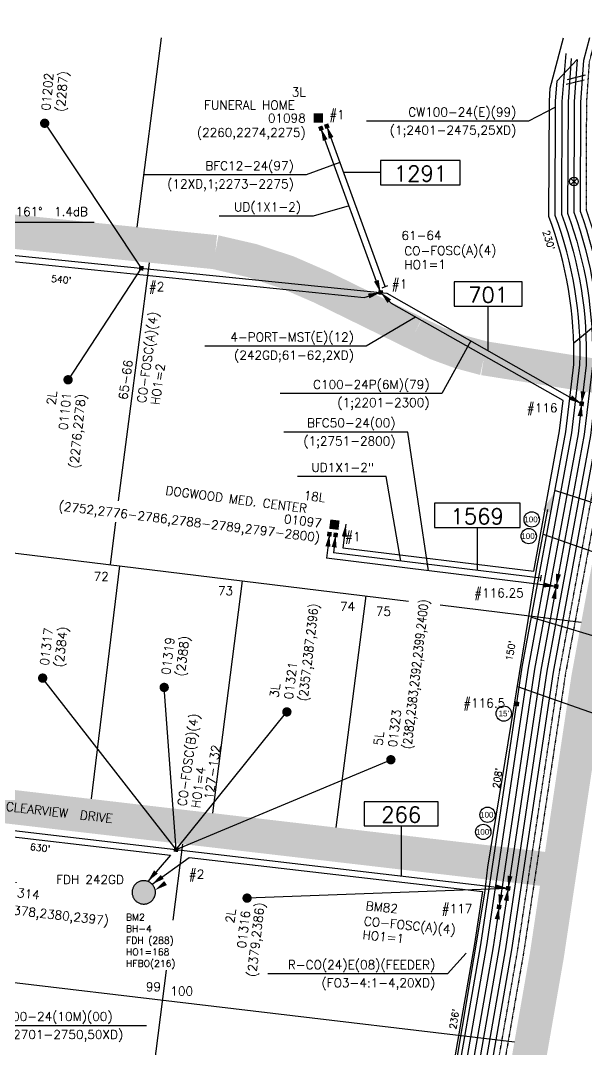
# Model space of a CAD drawing. Header units: inches. Extents: x 29 to 22121, y 36 to 12095.
# Drawn here: x 1854 to 2444, y 2607 to 3681 of the extents above; entities that cross this region are included whole.
import ezdxf
from ezdxf.enums import TextEntityAlignment as Align

# ---------------------------------------------------------------- set-up
doc = ezdxf.new("R2010")
doc.units = ezdxf.units.IN
doc.header["$MEASUREMENT"] = 0
doc.linetypes.add('DASHDOT', pattern=[1, 0.5, -0.25, 0, -0.25])
doc.layers.add('_Annotations', color=1, linetype='Continuous', lineweight=25)
for name, color, linetype in [('CNOPP', 3, 'Continuous'), ('ECNT', 3, 'Continuous'), ('EFO', 50, 'DASHDOT'), ('EPLNT', 50, 'Continuous'), ('EPOLE', 3, 'Continuous'), ('ERTE', 7, 'Continuous'), ('ETERM', 3, 'Continuous'), ('FOSCINFO', 142, 'Continuous'), ('HO', 142, 'Continuous'), ('Integrity Cable', 12, 'Continuous'), ('Integrity Cable-Aerial Text', 12, 'Continuous'), ('KF24', 3, 'Continuous'), ('PCNT', 1, 'Continuous'), ('PONFOEX', 142, 'Continuous'), ('PROPERTY', 6, 'Continuous'), ('PRTE', 3, 'Continuous'), ('REDLINES', 12, 'Continuous'), ('ROADCL', 250, 'Continuous'), ('SUBINFO', 3, 'Continuous'), ('SUBS', 7, 'Continuous'), ('TRANSTEXT', 3, 'Continuous')]:
    doc.layers.add(name, color=color, linetype=linetype)
doc.styles.add('SIMP1', font='simplex.shx', dxfattribs={"height": 102})
doc.styles.add('SIMP2', font='SIMPLEX.shx', dxfattribs={"height": 180})
doc.styles.add('SIMP5', font='SIMPLEX.shx', dxfattribs={"height": 78})
doc.styles.get("Standard").update_dxf_attribs({"font": 'arial.ttf'})
doc.styles.add('SYMETEO3', font='SYMETEO.shx', dxfattribs={"height": 0.1326})
doc.linetypes.add('AERIALE', pattern='A,0.0001,["l",SYMETEO3,S=1,R=0,X=0,Y=-0.07577],-0.177,["o",SYMETEO3,S=1,R=0,X=0,Y=-0.0377],-0.177', length=0.3541)

# ---------------------------------------------------------------- blocks, each defined once
blk = doc.blocks.new('DCTCPJ')
at = {"layer": 'EPOLE'}
for points in [[(-0.0295, -0.0295), (0.0295, 0.0295)], [(-0.0295, 0.0295), (0.0295, -0.0295)]]:
    blk.add_lwpolyline(points, dxfattribs=at)
blk.add_circle((0, 0), 0.0417, dxfattribs=at)
blk = doc.blocks.new('RE-WSARF')
at = {"layer": 'SUBS', "const_width": 0.045}
blk.add_lwpolyline([(0.0225, 0, 1), (-0.0225, 0, 1)], format="xyb", close=True, dxfattribs=at)
at = {"layer": 'CNOPP', "style": 'SIMP1', "flags": 1}
for tag, p in [('PED', (-0.1226, 0.6018)), ('ROUTE#', (-0.1226, 0.4622))]:
    blk.add_attdef(tag, p, '', height=0.085, rotation=180, dxfattribs=at)
at = {"layer": 'CNOPP', "style": 'SIMP1'}
blk.add_attdef('CUST#', (-0.1226, 0.0435), '', height=0.085, rotation=180, dxfattribs=at)
at = {"layer": 'ECNT', "style": 'SIMP1'}
blk.add_attdef('ECNT', (-0.1226, 0.183), '', height=0.085, rotation=180, dxfattribs=at)
at = {"layer": 'PCNT', "style": 'SIMP1'}
blk.add_attdef('PCNT', (-0.1226, 0.3226), '', height=0.085, rotation=180, dxfattribs=at)
at = {"layer": 'SUBINFO', "style": 'SIMP1'}
blk.add_attdef('#L', (-0.1226, -0.0961), '', height=0.085, rotation=180, dxfattribs=at)
blk = doc.blocks.new('DSGE')
at = {"layer": 'EPLNT', "color": 3, "style": 'SIMP1'}
for tag, p in [('FACILITY', (0, 0.0873)), ('EXCNT', (0, -0.0873)), ('COUNT', (0, -0.2313))]:
    blk.add_attdef(tag, text='', height=0.084, dxfattribs=at).set_placement(p, align=Align.MIDDLE_CENTER)
blk = doc.blocks.new('RE-WSALF')
at = {"layer": 'SUBS', "const_width": 0.045}
blk.add_lwpolyline([(-0.0225, 0, 1), (0.0225, 0, 1)], format="xyb", close=True, dxfattribs=at)
at = {"layer": 'CNOPP', "style": 'SIMP1'}
blk.add_attdef('CUST#', text='', height=0.085, dxfattribs=at).set_placement((-0.1226, -0.0435), align=Align.RIGHT)
at = {"layer": 'CNOPP', "style": 'SIMP1', "flags": 1}
for tag, p in [('ROUTE#', (-0.1226, -0.4622)), ('PED', (-0.1226, -0.6018))]:
    blk.add_attdef(tag, text='', height=0.085, dxfattribs=at).set_placement(p, align=Align.RIGHT)
at = {"layer": 'ECNT', "style": 'SIMP1'}
blk.add_attdef('ECNT', text='', height=0.085, dxfattribs=at).set_placement((-0.1226, -0.183), align=Align.RIGHT)
at = {"layer": 'PCNT', "style": 'SIMP1'}
blk.add_attdef('PCNT', text='', height=0.085, dxfattribs=at).set_placement((-0.1226, -0.3226), align=Align.RIGHT)
at = {"layer": 'SUBINFO', "style": 'SIMP1'}
blk.add_attdef('#L', text='', height=0.085, dxfattribs=at).set_placement((-0.1226, 0.0961), align=Align.RIGHT)
blk = doc.blocks.new('EDOTF')
at = {"layer": 'ETERM', "color": 3, "const_width": 0.0432}
blk.add_lwpolyline([(-0.0216, 0), (0.0216, 0)], dxfattribs=at)
blk = doc.blocks.new('SSID')
at = {"color": 0, "style": 'SIMP1', "flags": 1}
blk.add_attdef('ROUTE', text='', height=0.085, dxfattribs=at).set_placement((0, 0.1457), align=Align.MIDDLE_CENTER)
at = {"color": 0, "style": 'SIMP1'}
blk.add_attdef('TELCO', text='', height=0.085, dxfattribs=at).set_placement((0, 0), align=Align.MIDDLE)
blk = doc.blocks.new('ROUTEF')
at = {"layer": 'ERTE', "style": 'SIMP2'}
blk.add_attdef('RTNO', text='', height=0.15, dxfattribs=at).set_placement((0, 0.1083), align=Align.MIDDLE)
at = {"layer": 'PRTE', "style": 'SIMP1'}
blk.add_attdef('PROUTE', text='', height=0.085, dxfattribs=at).set_placement((-0.0081, 0.3103), align=Align.MIDDLE)
blk = doc.blocks.new('ARROW')
blk.add_lwpolyline([(0, 0, 0, 0.048, 0), (0.12, 0, 0.048, 0.048, 0)], format="xyseb")
blk = doc.blocks.new('BU-WSALF')
at = {"layer": 'SUBS', "const_width": 0.09}
blk.add_lwpolyline([(0, -0.045), (0, 0.045)], dxfattribs=at)
at = {"layer": 'CNOPP', "style": 'SIMP1'}
blk.add_attdef('CUST#', text='', height=0.085, dxfattribs=at).set_placement((-0.1226, -0.0435), align=Align.RIGHT)
at = {"layer": 'CNOPP', "style": 'SIMP1', "flags": 1}
for tag, p in [('ROUTE#', (-0.1226, -0.4622)), ('PED', (-0.1226, -0.6018))]:
    blk.add_attdef(tag, text='', height=0.085, dxfattribs=at).set_placement(p, align=Align.RIGHT)
at = {"layer": 'ECNT', "style": 'SIMP1'}
blk.add_attdef('ECNT', text='', height=0.085, dxfattribs=at).set_placement((-0.1226, -0.183), align=Align.RIGHT)
at = {"layer": 'PCNT', "style": 'SIMP1'}
blk.add_attdef('PCNT', text='', height=0.085, dxfattribs=at).set_placement((-0.1226, -0.3226), align=Align.RIGHT)
at = {"layer": 'SUBINFO', "style": 'SIMP1'}
blk.add_attdef('#L', text='', height=0.085, dxfattribs=at).set_placement((-0.1226, 0.0961), align=Align.RIGHT)
blk = doc.blocks.new('ECUTF')
at = {"layer": 'EPLNT', "color": 3}
for points in [[(-0.0776, -0.0192), (0.0776, 0.0666)], [(-0.0776, -0.0666), (0.0776, 0.0192)]]:
    blk.add_lwpolyline(points, dxfattribs=at)
blk = doc.blocks.new('KF24')
at = {"layer": 'KF24', "color": 3, "style": 'SIMP1'}
for tag, p in [('DSA', (-1.0288, 0.2026)), ('CO-DSA', (-1.0288, 0.06))]:
    blk.add_attdef(tag, text='', height=0.084, dxfattribs=at).set_placement(p, align=Align.CENTER)
for tag, p in [('DSAKF', (-0.1488, 0.2026)), ('DSARES', (0.5408, 0.2026)), ('DSADB', (1.2808, 0.2026)), ('COKF', (-0.1488, 0.06)), ('CORES', (0.5408, 0.06)), ('CODB', (1.2808, 0.06))]:
    blk.add_attdef(tag, text='', height=0.084, dxfattribs=at).set_placement(p, align=Align.RIGHT)
blk = doc.blocks.new('PONEdotf')
at = {"layer": 'PONFOEX', "linetype": 'Continuous', "const_width": 0.0432}
blk.add_lwpolyline([(-0.0216, 0), (0.0216, 0)], dxfattribs=at)
blk = doc.blocks.new('ssidpon')
at = {"color": 0, "style": 'SIMP1', "flags": 1}
blk.add_attdef('ROUTE', text='', height=0.085, dxfattribs=at).set_placement((0, 0.1457), align=Align.MIDDLE_CENTER)
at = {"color": 0}
for tag, height, style, p in [('TELCO', 0.085, 'SIMP1', (0, 0)), ('TYPE', 0.065, 'SIMP5', (0, -0.1075)), ('LATITUDE', 0.035, 'SIMP5', (0, -0.1744)), ('LONGITUDE', 0.035, 'SIMP5', (0, -0.2232))]:
    blk.add_attdef(tag, text='', height=height, dxfattribs=dict(at, style=style)).set_placement(p, align=Align.MIDDLE)
blk = doc.blocks.new('PONFDHEX')
at = {"layer": 'PONFOEX', "linetype": 'Continuous'}
blk.add_hatch(color=256, dxfattribs=at).paths.add_polyline_path([(0.1125, 0), (0.1122, 0.0071), (0.1116, 0.0141), (0.1105, 0.0211), (0.1089, 0.028), (0.107, 0.0348), (0.1046, 0.0414), (0.1018, 0.0479), (0.0985, 0.0542), (0.095, 0.0603), (0.091, 0.0661), (0.0867, 0.0717), (0.082, 0.077), (0.077, 0.082), (0.0717, 0.0867), (0.0661, 0.091), (0.0603, 0.095), (0.0542, 0.0985), (0.0479, 0.1018), (0.0414, 0.1046), (0.0348, 0.107), (0.028, 0.1089), (0.0211, 0.1105), (0.0141, 0.1116), (0.0071, 0.1122), (0, 0.1125), (-0.0071, 0.1122), (-0.0141, 0.1116), (-0.0211, 0.1105), (-0.028, 0.1089), (-0.0348, 0.107), (-0.0414, 0.1046), (-0.0479, 0.1018), (-0.0542, 0.0985), (-0.0603, 0.095), (-0.0661, 0.091), (-0.0717, 0.0867), (-0.077, 0.082), (-0.082, 0.077), (-0.0867, 0.0717), (-0.091, 0.0661), (-0.095, 0.0603), (-0.0985, 0.0542), (-0.1018, 0.0479), (-0.1046, 0.0414), (-0.107, 0.0348), (-0.1089, 0.028), (-0.1105, 0.0211), (-0.1116, 0.0141), (-0.1122, 0.0071), (-0.1125, 0), (-0.1122, -0.0071), (-0.1116, -0.0141), (-0.1105, -0.0211), (-0.1089, -0.028), (-0.107, -0.0348), (-0.1046, -0.0414), (-0.1018, -0.0479), (-0.0985, -0.0542), (-0.095, -0.0603), (-0.091, -0.0661), (-0.0867, -0.0717), (-0.082, -0.077), (-0.077, -0.082), (-0.0717, -0.0867), (-0.0661, -0.091), (-0.0603, -0.095), (-0.0542, -0.0985), (-0.0479, -0.1018), (-0.0414, -0.1046), (-0.0348, -0.107), (-0.028, -0.1089), (-0.0211, -0.1105), (-0.0141, -0.1116), (-0.0071, -0.1122), (0, -0.1125), (0.0071, -0.1122), (0.0141, -0.1116), (0.0211, -0.1105), (0.028, -0.1089), (0.0348, -0.107), (0.0414, -0.1046), (0.0479, -0.1018), (0.0542, -0.0985), (0.0603, -0.095), (0.0661, -0.091), (0.0717, -0.0867), (0.077, -0.082), (0.082, -0.077), (0.0867, -0.0717), (0.091, -0.0661), (0.095, -0.0603), (0.0985, -0.0542), (0.1018, -0.0479), (0.1046, -0.0414), (0.107, -0.0348), (0.1089, -0.028), (0.1105, -0.0211), (0.1116, -0.0141), (0.1122, -0.0071)])
blk.add_lwpolyline([(0.1125, 0), (0.1122, 0.0071), (0.1116, 0.0141), (0.1105, 0.0211), (0.1089, 0.028), (0.107, 0.0348), (0.1046, 0.0414), (0.1018, 0.0479), (0.0985, 0.0542), (0.095, 0.0603), (0.091, 0.0661), (0.0867, 0.0717), (0.082, 0.077), (0.077, 0.082), (0.0717, 0.0867), (0.0661, 0.091), (0.0603, 0.095), (0.0542, 0.0985), (0.0479, 0.1018), (0.0414, 0.1046), (0.0348, 0.107), (0.028, 0.1089), (0.0211, 0.1105), (0.0141, 0.1116), (0.0071, 0.1122), (0, 0.1125), (-0.0071, 0.1122), (-0.0141, 0.1116), (-0.0211, 0.1105), (-0.028, 0.1089), (-0.0348, 0.107), (-0.0414, 0.1046), (-0.0479, 0.1018), (-0.0542, 0.0985), (-0.0603, 0.095), (-0.0661, 0.091), (-0.0717, 0.0867), (-0.077, 0.082), (-0.082, 0.077), (-0.0867, 0.0717), (-0.091, 0.0661), (-0.095, 0.0603), (-0.0985, 0.0542), (-0.1018, 0.0479), (-0.1046, 0.0414), (-0.107, 0.0348), (-0.1089, 0.028), (-0.1105, 0.0211), (-0.1116, 0.0141), (-0.1122, 0.0071), (-0.1125, 0), (-0.1122, -0.0071), (-0.1116, -0.0141), (-0.1105, -0.0211), (-0.1089, -0.028), (-0.107, -0.0348), (-0.1046, -0.0414), (-0.1018, -0.0479), (-0.0985, -0.0542), (-0.095, -0.0603), (-0.091, -0.0661), (-0.0867, -0.0717), (-0.082, -0.077), (-0.077, -0.082), (-0.0717, -0.0867), (-0.0661, -0.091), (-0.0603, -0.095), (-0.0542, -0.0985), (-0.0479, -0.1018), (-0.0414, -0.1046), (-0.0348, -0.107), (-0.028, -0.1089), (-0.0211, -0.1105), (-0.0141, -0.1116), (-0.0071, -0.1122), (0, -0.1125), (0.0071, -0.1122), (0.0141, -0.1116), (0.0211, -0.1105), (0.028, -0.1089), (0.0348, -0.107), (0.0414, -0.1046), (0.0479, -0.1018), (0.0542, -0.0985), (0.0603, -0.095), (0.0661, -0.091), (0.0717, -0.0867), (0.077, -0.082), (0.082, -0.077), (0.0867, -0.0717), (0.091, -0.0661), (0.095, -0.0603), (0.0985, -0.0542), (0.1018, -0.0479), (0.1046, -0.0414), (0.107, -0.0348), (0.1089, -0.028), (0.1105, -0.0211), (0.1116, -0.0141), (0.1122, -0.0071)], close=True, dxfattribs=at)
at = {"layer": 'PONFOEX', "color": 143, "style": 'SIMP1'}
blk.add_attdef('BANID', (0.1726, -0.037), '', height=0.085, dxfattribs=at)
at = {"layer": 'PONFOEX', "color": 143, "style": 'SIMP5', "flags": 1}
for tag, p in [('LATITUDE', (0.1726, -0.1484)), ('LONGITUDE', (0.1726, -0.2598))]:
    blk.add_attdef(tag, p, '', height=0.065, dxfattribs=at)
blk = doc.blocks.new('DSGPONE')
at = {"layer": 'PONFOEX', "color": 143, "style": 'SIMP1'}
for tag, p in [('FACILITY', (0, 0.0873)), ('EXCNT', (0, -0.0873)), ('COUNT', (0, -0.2313))]:
    blk.add_attdef(tag, text='', height=0.084, dxfattribs=at).set_placement(p, align=Align.MIDDLE_CENTER)
blk = doc.blocks.new('RedArrow')
at = {"layer": 'REDLINES'}
blk.add_lwpolyline([(0, 0, 0, 0.048, 0), (0.12, 0, 0.048, 0.048, 0)], format="xyseb", dxfattribs=at)

msp = doc.modelspace()

# ---------------------------------------------------------------- linework, layer by layer
at = {"linetype": 'Continuous'}
for points in [[(2399.3, 3144.6), (2491.9, 3111.8), (2625.4, 3111.8)], [(2372.4, 2985.8), (2465.1, 2952.9), (2598.5, 2952.9)]]:
    msp.add_lwpolyline(points, dxfattribs=at)
at = {"layer": '_Annotations'}
for centre in [(2387.2, 3160), (2358, 2957.4), (2341.1, 2851.8)]:
    msp.add_circle(centre, 8, dxfattribs=at)
at = {"layer": 'EFO', "flags": 128}
for points in [[(2163, 1530.8), (2229.8, 1923.2), (2240.4, 1946.6), (2276, 2156), (2372.5, 2710), (2415.9, 2999.5), (2461.3, 3245.6), (2470, 3318.8, 0.094328), (2444.2, 3482.9), (2444.6, 3595.2), (2447.5, 3637.8), (2454.1, 3662.7)], [(2460.8, 3662.7), (2454, 3636.7), (2451.1, 3595), (2450.7, 3484, -0.093843), (2476.4, 3318.3), (2467.7, 3244.6), (2422.3, 2998.4), (2378.9, 2708.9), (2282.4, 2154.9), (2246.6, 1944.7), (2239.9, 1929.8)]]:
    msp.add_lwpolyline(points, format="xyb", dxfattribs=at)
at = {"layer": 'EPLNT', "flags": 128}
for points in [[(368.5, 3662.7), (552.4, 3596.4), (605.7, 3596.2), (734.3, 3580.9), (752.4, 3578.7), (832.4, 3568.6), (996.2, 3537.1), (1234.5, 3508.1), (1375.6, 3497.7), (1529.8, 3474.3), (1643.1, 3456.4), (2236, 3396.2), (2439.3, 3280.7)], [(2229.5, 3396.9), (2167.3, 3568.1)], [(2234.2, 3402.9), (2173.4, 3570.4)], [(2231.1, 3401.8), (2237.2, 3404)], [(2236, 3396.2), (2236, 3396.2)], [(2439.3, 3280.7), (2435.6, 3249.4), (2390.2, 3003.8), (2353.1, 2755.6)], [(2176.1, 3144.6), (2173.1, 3119.4)], [(2182.6, 3143.8), (2180.3, 3125.1)], [(2396.8, 3098.6), (2180.3, 3125.1)], [(2412.8, 3090.1), (2173.1, 3119.4)], [(2396.2, 3095.4), (2397.4, 3101.8)], [(2412.8, 3090.1), (2396.6, 3002.7), (2362.6, 2775)], [(1758.1, 2845.7), (1784.2, 2842.5), (2362.6, 2775)], [(2362.6, 2775), (2353.3, 2713.1), (2256.8, 2159.3), (2221.6, 1952.4), (2211, 1928.9), (2143.3, 1530.8)], [(2353.1, 2755.6), (2346.9, 2714.1), (2250.4, 2160.4), (2215.3, 1954.3), (2204.7, 1930.8), (2136.7, 1530.8)]]:
    msp.add_lwpolyline(points, dxfattribs=at)
for points in [[(2447.4, 3662.7), (2441.1, 3638.9), (2438.1, 3595.4), (2437.7, 3481.8, -0.094824), (2463.5, 3319.3), (2454.9, 3246.5), (2409.5, 3000.6), (2366.1, 2711), (2269.6, 2157.1), (2234.1, 1948.5), (2223.5, 1925.1), (2156.4, 1530.8)], [(2273.7, 2218.5), (2256.7, 2234.3), (2340.5, 2715.2), (2383.8, 3004.9), (2429.1, 3250.4), (2437.5, 3321.2, 0.096925), (2411.7, 3477.2), (2412.1, 3596.4), (2413.6, 3617.8), (2434.6, 3639.9)], [(2434.6, 3639.9), (2431.6, 3595.7), (2431.2, 3480.7, -0.095331), (2457, 3319.8), (2448.4, 3247.5), (2403.1, 3001.7), (2359.7, 2712), (2273.7, 2218.5)], [(2428.2, 3641), (2425.1, 3595.9), (2424.7, 3479.5, -0.09585), (2450.5, 3320.3), (2442, 3248.5), (2412.8, 3090.1)], [(2422.8, 3646.2), (2418.6, 3596.1), (2418.2, 3478.4, -0.096381), (2444, 3320.8), (2439.3, 3280.7)]]:
    msp.add_lwpolyline(points, format="xyb", dxfattribs=at)
at = {"layer": 'EPLNT', "color": 3, "linetype": 'Continuous'}
for points in [[(2412.1, 3590.1), (2384, 3575.6), (2214.9, 3575.6)], [(2187.1, 3532.6), (2151.8, 3519.5), (1982.7, 3519.5)], [(2196.7, 3487.1), (2159.3, 3476.6), (2061.2, 3476.6)], [(2323.7, 3346.3), (2293.4, 3291.3), (2124.8, 3291.3)], [(2279.5, 3106.4), (2257.9, 3251.2), (2128.6, 3251.2)], [(2250.7, 3116.5), (2235.2, 3204.7), (2142.8, 3204.7)], [(1767.7, 2648.9), (1816.1, 2631.8), (1985.2, 2631.8)]]:
    msp.add_lwpolyline(points, dxfattribs=at)
at = {"layer": 'ERTE', "linetype": 'Continuous', "flags": 128}
for points in [[(2229.3, 3509.2), (2312.6, 3509.2), (2312.6, 3534.5), (2229.3, 3534.5)], [(2306.3, 3382.6), (2377.2, 3382.6), (2377.2, 3407.9), (2306.3, 3407.9)], [(2285.7, 3151.5), (2375.2, 3151.5), (2375.2, 3176.8), (2285.7, 3176.8)], [(2212.5, 2840.2), (2289.6, 2840.2), (2289.6, 2865.4), (2212.5, 2865.4)]]:
    msp.add_lwpolyline(points, close=True, dxfattribs=at)
for points in [[(2229.3, 3521.9), (2191, 3521.9)], [(2341.7, 3336.1), (2341.7, 3382.6)], [(2330.4, 3151.5), (2330.4, 3106.7)], [(2251.1, 2840.2), (2251.1, 2788)]]:
    msp.add_lwpolyline(points, dxfattribs=at)
at = {"layer": 'ETERM', "linetype": 'AERIALE', "flags": 128}
for points in [[(1879, 3573.4), (1979.8, 3422.2)], [(1979.8, 3422.2), (1903.4, 3305.7)], [(2016.1, 2815.4), (1876.9, 2994.4)], [(2016.1, 2815.4), (2003.7, 2984.7)], [(2016.1, 2815.4), (2131.7, 2959.1)], [(2016.1, 2815.4), (2240.2, 2909.2)], [(2362.6, 2775), (2090.2, 2764.8)]]:
    msp.add_lwpolyline(points, dxfattribs=at)
at = {"layer": 'Integrity Cable', "flags": 128}
msp.add_lwpolyline([(2403.5, 3170.2), (2392.3, 3109.9), (2341.2, 2797.1), (2337.9, 2769.9), (2279.8, 2423.2), (2246.2, 2231), (2252.6, 2225.2), (2229.2, 2092.6), (2206.5, 1959.7), (2197.7, 1940), (2185.5, 1942.1)], dxfattribs=at)
at = {"layer": 'KF24', "flags": 128}
msp.add_lwpolyline([(1681.1, 3452.5), (1705.6, 3470.1), (1930.5, 3470.1)], dxfattribs=at)
at = {"layer": 'PONFOEX', "flags": 128}
msp.add_lwpolyline([(2130.1, 1530.8), (2198.5, 1932.8), (2209, 1956.2), (2244, 2161.5), (2255.3, 2226.6), (2249.7, 2231.9), (2334, 2716.2), (2377.4, 3005.9), (2422.7, 3251.4), (2431, 3321.7, 0.097482), (2405.2, 3476.1), (2405.6, 3596.6), (2406.6, 3610.1), (2420.5, 3662.7)], format="xyb", dxfattribs=at)
for points in [[(748, 3572.7), (751.6, 3572.2), (831.3, 3562.2), (995.2, 3530.7), (1233.8, 3501.6), (1374.9, 3491.3), (1528.8, 3467.9), (1642.3, 3449.9), (2212.2, 3391.7), (2229.5, 3396.9)], [(2193.2, 3154.9), (2190.2, 3130.4), (2389.3, 3106.1), (2416.3, 3252.4), (2420, 3284.2), (2241, 3385.2), (2229.5, 3396.9)], [(636.2, 2977.8), (667.2, 2974.2), (1757.3, 2839.2), (1783.4, 2836), (2010.3, 2809.6), (1986.6, 2782.3)], [(1991.1, 2779.3), (2029.8, 2807.3), (2335.8, 2771.6), (2327.6, 2717.2), (2242.6, 2229.5), (2248.3, 2224.3), (2237.6, 2162.6), (2202.8, 1958.1), (2192.2, 1934.7), (2123.5, 1530.8)]]:
    msp.add_lwpolyline(points, dxfattribs=at)
at = {"layer": 'PONFOEX', "color": 143, "linetype": 'Continuous'}
for points in [[(2431, 3344.2), (2571.2, 3460.3), (2773.5, 3460.3)], [(2265.9, 3371.2), (2214.4, 3340.8), (2046.2, 3340.8)], [(2412, 3190.1), (2524.9, 3153.8), (2727.2, 3153.8)], [(2387, 3058.1), (2481.8, 3029.6), (2789.8, 3029.6)], [(2318.9, 2707.5), (2299.4, 2685.8), (2112, 2685.8)]]:
    msp.add_lwpolyline(points, dxfattribs=at)
at = {"layer": 'PONFOEX'}
for centre in [(2384.1, 3142.6), (2336.7, 2833.9)]:
    msp.add_circle(centre, 8, dxfattribs=at)
at = {"layer": 'PROPERTY', "flags": 128}
for points in [[(2000.6, 3662.7), (1975.1, 3465.1)], [(1956.2, 3179.4), (1988.3, 3427.9)], [(719, 3262.8), (2258.5, 3074.8)], [(1947.6, 3112.8), (1953.4, 3157.1)], [(1956.9, 3111.6), (1927.6, 2868.3)], [(2085, 3096), (2054.2, 2853.5)], [(2214, 3080.3), (2182.7, 2838.5)], [(2291.6, 3070.8), (2438.9, 3052.8)], [(1782.3, 2684.4), (2369.2, 2615)]]:
    msp.add_lwpolyline(points, dxfattribs=at)
at = {"layer": 'PROPERTY'}
for points in [[(2012.9, 2741.9), (2023, 2821.2)], [(1858.2, 1530.8), (2006.2, 2689.6)]]:
    msp.add_lwpolyline(points, dxfattribs=at)
at = {"layer": 'ROADCL', "const_width": 35.7, "flags": 128}
for points in [[(2480.1, 3662.7), (2475.5, 3594.1), (2475.1, 3488.1, -0.092116), (2500.8, 3316.5), (2491.8, 3240.9), (2446.3, 2994.4), (2403, 2705), (2306.4, 2150.7), (2200.9, 1530.8)], [(390.2, 3636.2), (506.4, 3620.9), (607.2, 3620.6), (737.3, 3605.1), (836.2, 3592.7), (1000, 3561.2), (1236.8, 3532.3), (1378.3, 3522), (1533.5, 3498.4), (1646.3, 3480.6), (2057.1, 3438.9, -0.068649), (2168.3, 3402.2), (2265.2, 3354.7, 0.067788), (2337.2, 3328.2), (2499.1, 3302.5), (2850.7, 3248), (3052.8, 3225.5)]]:
    msp.add_lwpolyline(points, format="xyb", dxfattribs=at)
msp.add_lwpolyline([(46.4, 3077), (352.8, 3039.1), (468.5, 3028.1), (670.9, 3004.9), (1787.1, 2866.7), (2416.2, 2793.3)], dxfattribs=at)

# ---------------------------------------------------------------- block references
at = {"layer": 'EPLNT'}
for name, p, xscale, yscale, zscale, rotation in [('ECUTF', (2433.2, 3619), 108.3172554992403, 108.3172554992403, 108.3172554992403, 344.9022739048797), ('ARROW', (2167.3, 3568.1), 108.317255499241, 108.317255499241, 108.317255499241, 289.9480290138396), ('ARROW', (2173.4, 3570.4), 108.3172554992413, 108.3172554992413, 108.3172554992413, 289.9480293137822), ('ARROW', (2229.5, 3396.9), 108.317255499241, 108.317255499241, 108.317255499241, 109.9480290138396), ('ARROW', (2439.3, 3280.7), 108.3172554992368, 108.3172554992368, 108.3172554992368, 83.25441756794605), ('ARROW', (2439.3, 3280.7), 108.3172554992417, 108.3172554992417, 108.3172554992417, 150.4021095169222), ('ARROW', (2439.3, 3280.7), 108.3172554992373, 108.3172554992373, 108.3172554992373, 263.2544197096201), ('ARROW', (2439.3, 3280.7), 108.3172554992373, 108.3172554992373, 108.3172554992373, 263.2544197096201), ('ARROW', (2176.1, 3144.6), 108.3172554992374, 108.3172554992374, 108.3172554992374, 263.038271059895), ('ARROW', (2182.6, 3143.8), 108.3172554992374, 108.3172554992374, 108.3172554992374, 263.038271059895), ('ARROW', (2412.8, 3090.1), 108.3172554992351, 108.3172554992351, 108.3172554992351, 79.54383820639927), ('ARROW', (2412.8, 3090.1), 108.3172554992396, 108.3172554992396, 108.3172554992396, 173.0382784517917), ('ARROW', (2412.8, 3090.1), 108.3172554992412, 108.3172554992412, 108.3172554992412, 259.5438340287567), ('ARROW', (2362.6, 2775), 108.317255499235, 108.317255499235, 108.317255499235, 81.4849659618853), ('ARROW', (2362.6, 2775), 108.3172554992392, 108.3172554992392, 108.3172554992392, 173.3474414885885), ('ARROW', (2353.1, 2755.6), 108.317255499235, 108.317255499235, 108.317255499235, 81.4849659618853), ('ARROW', (2362.6, 2775), 108.317255499244, 108.317255499244, 108.317255499244, 261.4849621357986), ('ARROW', (2353.1, 2755.6), 108.317255499244, 108.317255499244, 108.317255499244, 261.4849621357986)]:
    msp.add_blockref(name, p, dxfattribs=dict(at, xscale=xscale, yscale=yscale, zscale=zscale, rotation=rotation))
at = {"layer": 'EPLNT', "color": 3, "linetype": 'Continuous'}
ref = msp.add_blockref('DSGE', (2384, 3575.6), dxfattribs=dict(at, xscale=108.3172554992398, yscale=108.3172554992398, zscale=108.3172554992398))
ref.add_attrib('FACILITY', 'CW100-24(E)(99)', dxfattribs={"color": 3, "height": 9.207, "style": 'SIMP1'}).set_placement((2371.2, 3580.5), align=Align.RIGHT)
ref.add_attrib('EXCNT', '(1;2401-2475,25XD)', dxfattribs={"color": 3, "height": 9.207, "style": 'SIMP1'}).set_placement((2371.2, 3561.6), align=Align.RIGHT)
ref = msp.add_blockref('DSGE', (2151.8, 3519.5), dxfattribs=dict(at, xscale=108.3172554992398, yscale=108.3172554992398, zscale=108.3172554992398))
ref.add_attrib('FACILITY', 'BFC12-24(97)', dxfattribs={"color": 3, "height": 9.207, "style": 'SIMP1'}).set_placement((2139, 3524.4), align=Align.RIGHT)
ref.add_attrib('EXCNT', '(12XD,1;2273-2275)', dxfattribs={"color": 3, "height": 9.207, "style": 'SIMP1'}).set_placement((2139, 3505.5), align=Align.RIGHT)
ref = msp.add_blockref('DSGE', (2159.3, 3476.6), dxfattribs=dict(at, xscale=108.3172554992398, yscale=108.3172554992398, zscale=108.3172554992398))
ref.add_attrib('FACILITY', 'UD(1X1-2)', dxfattribs={"color": 3, "height": 9.21, "style": 'SIMP1'}).set_placement((2146.5, 3481.5), align=Align.RIGHT)
ref = msp.add_blockref('DSGE', (2293.4, 3291.3), dxfattribs=dict(at, xscale=108.3172554992398, yscale=108.3172554992398, zscale=108.3172554992398))
ref.add_attrib('FACILITY', 'C100-24P(6M)(79)', dxfattribs={"color": 3, "height": 9.207, "style": 'SIMP1'}).set_placement((2280.6, 3296.2), align=Align.RIGHT)
ref.add_attrib('EXCNT', '(1;2201-2300)', dxfattribs={"color": 3, "height": 9.207, "style": 'SIMP1'}).set_placement((2280.6, 3277.3), align=Align.RIGHT)
ref = msp.add_blockref('DSGE', (2257.9, 3251.2), dxfattribs=dict(at, xscale=108.3172554992398, yscale=108.3172554992398, zscale=108.3172554992398))
ref.add_attrib('FACILITY', 'BFC50-24(00)', dxfattribs={"color": 3, "linetype": 'Continuous', "height": 9.207, "style": 'SIMP1'}).set_placement((2245.1, 3256.1), align=Align.RIGHT)
ref.add_attrib('EXCNT', '(1;2751-2800)', dxfattribs={"color": 3, "linetype": 'Continuous', "height": 9.207, "style": 'SIMP1'}).set_placement((2245.1, 3237.2), align=Align.RIGHT)
ref = msp.add_blockref('DSGE', (2235.2, 3204.7), dxfattribs=dict(at, xscale=108.3172554992398, yscale=108.3172554992398, zscale=108.3172554992398))
ref.add_attrib('FACILITY', 'UD1X1-2"', dxfattribs={"color": 3, "height": 9.21, "style": 'SIMP1'}).set_placement((2222.5, 3209.6), align=Align.RIGHT)
ref = msp.add_blockref('DSGE', (1816.1, 2631.8), dxfattribs=dict(at, xscale=108.3172554992398, yscale=108.3172554992398, zscale=108.3172554992398))
ref.add_attrib('FACILITY', 'C100-24(10M)(00)', (1828.8, 2636.7), dxfattribs={"color": 3, "linetype": 'Continuous', "height": 9.207, "style": 'SIMP1'})
ref.add_attrib('EXCNT', '(1;2701-2750,50XD)', (1828.8, 2617.8), dxfattribs={"color": 3, "linetype": 'Continuous', "height": 9.207, "style": 'SIMP1'})
at = {"layer": 'EPOLE', "xscale": 108.3172554992398, "yscale": 108.3172554992398, "zscale": 108.3172554992398}
msp.add_blockref('DCTCPJ', (2431.3, 3512.7), dxfattribs=at)
at = {"layer": 'ERTE', "linetype": 'Continuous', "xscale": 108.3172554992398, "yscale": 108.3172554992398, "zscale": 108.3172554992398}
for p, values in [((2271, 3509.2), {'RTNO': '1291'}), ((2341.7, 3382.6), {'RTNO': '701'}), ((2330.4, 3151.5), {'RTNO': '1569'}), ((2251.1, 2840.2), {'RTNO': '266'})]:
    msp.add_blockref('ROUTEF', p, dxfattribs=at).add_auto_attribs(values)
at = {"layer": 'ETERM', "xscale": 108.3172554992398, "yscale": 108.3172554992398, "zscale": 108.3172554992398}
for p, values in [((2184, 3581.7), {'TELCO': '#1'}), ((1995.8, 3402.3), {'TELCO': '#2'}), ((2249.3, 3405), {'TELCO': '#1'}), ((2398.1, 3275.8), {'TELCO': '#116'}), ((2200.6, 3141.4), {'TELCO': '#1'}), ((2353, 3082.6), {'TELCO': '#116.25'}), ((2037.5, 2789.1), {'TELCO': '#2'}), ((2309.3, 2753.2), {'TELCO': '#117'})]:
    msp.add_blockref('SSID', p, dxfattribs=at).add_auto_attribs(values)
at = {"layer": 'ETERM'}
for p, xscale, yscale, zscale, rotation in [((2173.4, 3570.4), 108.3172554992405, 108.3172554992405, 108.3172554992405, 289.9480287296351), ((2167.3, 3568.1), 108.3172554992429, 108.3172554992429, 108.3172554992429, 289.9480287318055), ((1979.8, 3422.2), 108.3172554992401, 108.3172554992401, 108.3172554992401, 354.2024730129475), ((2229.5, 3396.9), 108.3172554992407, 108.3172554992407, 108.3172554992407, 354.2024730228086), ((2439.3, 3280.7), 108.3172554992406, 108.3172554992406, 108.3172554992406, 170.9746978200108), ((2176.1, 3144.6), 108.3172554992405, 108.3172554992405, 108.3172554992405, 263.0382780822083), ((2182.6, 3143.8), 108.3172554992422, 108.3172554992422, 108.3172554992422, 263.0382780822007), ((2412.8, 3090.1), 108.3172554992425, 108.3172554992425, 108.3172554992425, 259.5438364817292), ((2016.1, 2815.4), 108.3172554992398, 108.3172554992398, 108.3172554992398, 353.3474416234938), ((2362.6, 2775), 108.3172554992367, 108.3172554992367, 108.3172554992367, 261.4849653835846), ((2353.1, 2755.6), 108.3172554992406, 108.3172554992406, 108.3172554992406, 261.4849653822944)]:
    msp.add_blockref('EDOTF', p, dxfattribs=dict(at, xscale=xscale, yscale=yscale, zscale=zscale, rotation=rotation))
at = {"layer": 'KF24'}
ref = msp.add_blockref('KF24', (1818.1, 3470.1), dxfattribs=dict(at, xscale=108.3172554992398, yscale=108.3172554992398, zscale=108.3172554992398))
ref.add_attrib('CODB', '1.4dB', dxfattribs={"color": 3, "height": 9.1, "style": 'SIMP1'}).set_placement((1924, 3476.6), align=Align.RIGHT)
ref.add_attrib('CORES', '161%%127', dxfattribs={"color": 3, "height": 9.1, "style": 'SIMP1'}).set_placement((1876.8, 3476.6), align=Align.RIGHT)
ref.add_attrib('CO-DSA', 'DSA 24228', dxfattribs={"color": 3, "height": 9.1, "style": 'SIMP1'}).set_placement((1750.3, 3476.6), align=Align.CENTER)
ref.add_attrib('COKF', '3.1Kf', dxfattribs={"color": 3, "height": 9.1, "style": 'SIMP1'}).set_placement((1833.9, 3476.6), align=Align.RIGHT)
at = {"layer": 'PONFOEX'}
for name, p, xscale, yscale, zscale, rotation in [('ARROW', (2229.5, 3396.9), 108.3172554992405, 108.3172554992405, 108.3172554992405, 196.7659667076615), ('ARROW', (2229.5, 3396.9), 108.3172554992398, 108.3172554992398, 108.3172554992398, 314.7712650483826), ('ARROW', (2193.2, 3154.9), 108.3172554992398, 108.3172554992398, 108.3172554992398, 263.0826372908861), ('PONEdotf', (2371.7, 2967.5), 108.3172554992423, 108.3172554992423, 108.3172554992423, 261.4849653844281), ('ARROW', (1986.6, 2782.3), 108.3172554992427, 108.3172554992427, 108.3172554992427, 49.03665897214303), ('ARROW', (1991.1, 2779.3), 108.3172554992409, 108.3172554992409, 108.3172554992409, 35.8463671833032), ('ARROW', (1994.4, 2773.2), 108.317255499242, 108.317255499242, 108.317255499242, 34.63997436068414)]:
    msp.add_blockref(name, p, dxfattribs=dict(at, xscale=xscale, yscale=yscale, zscale=zscale, rotation=rotation))
at = {"layer": 'PONFOEX', "color": 143, "linetype": 'Continuous'}
ref = msp.add_blockref('DSGPONE', (2214.4, 3340.8), dxfattribs=dict(at, xscale=108.3172554992398, yscale=108.3172554992398, zscale=108.3172554992398))
ref.add_attrib('FACILITY', '4-PORT-MST(E)(12)', dxfattribs={"color": 143, "height": 9.207, "style": 'SIMP1'}).set_placement((2201.7, 3345.7), align=Align.RIGHT)
ref.add_attrib('EXCNT', '(242GD;61-62,2XD)', dxfattribs={"color": 143, "height": 9.207, "style": 'SIMP1'}).set_placement((2201.7, 3326.8), align=Align.RIGHT)
at = {"layer": 'PONFOEX', "xscale": 108.3172554992398, "yscale": 108.3172554992398, "zscale": 108.3172554992398}
msp.add_blockref('ssidpon', (2337.6, 2967.7), dxfattribs=at).add_auto_attribs({'TELCO': '#116.5'})
at = {"layer": 'PONFOEX'}
ref = msp.add_blockref('PONFDHEX', (1982.4, 2770.8), dxfattribs=dict(at, xscale=108.3172554992398, yscale=108.3172554992398, zscale=108.3172554992398))
ref.add_attrib('BANID', 'FDH 242GD', (1891, 2779.6), dxfattribs={"color": 143, "height": 9.21, "style": 'SIMP1'})
at = {"layer": 'PONFOEX', "color": 143, "linetype": 'Continuous'}
ref = msp.add_blockref('DSGPONE', (2299.4, 2685.8), dxfattribs=dict(at, xscale=108.3172554992398, yscale=108.3172554992398, zscale=108.3172554992398))
ref.add_attrib('FACILITY', 'R-CO(24)E(08)(FEEDER)', dxfattribs={"color": 143, "linetype": 'Continuous', "height": 9.207, "style": 'SIMP1'}).set_placement((2286.6, 2690.7), align=Align.RIGHT)
ref.add_attrib('EXCNT', '(FO3-4:1-4,20XD)', dxfattribs={"color": 143, "linetype": 'Continuous', "height": 9.207, "style": 'SIMP1'}).set_placement((2286.6, 2671.8), align=Align.RIGHT)
at = {"layer": 'REDLINES', "xscale": 171.9572103599296, "yscale": 171.9572103599296, "zscale": 171.9572103599296, "rotation": 247.406201142584}
msp.add_blockref('RedArrow', (2410.5, 3187.5), dxfattribs=at)
at = {"layer": 'SUBS'}
for name, p, xscale, yscale, zscale, rotation, values in [('RE-WSARF', (1879, 3573.4), 108.3172554992379, 108.3172554992379, 108.3172554992379, 265.2651848605991, {'CUST#': '01202', 'ECNT': '(2287)'}), ('RE-WSALF', (1903.4, 3305.7), 108.3172554992397, 108.3172554992397, 108.3172554992397, 84.2024730186867, {'CUST#': '01101', 'ECNT': '(2276,2278)', '#L': '2L'}), ('RE-WSARF', (1876.9, 2994.4), 108.3172554992374, 108.3172554992374, 108.3172554992374, 263.3474416175548, {'CUST#': '01317', 'ECNT': '(2384)'}), ('RE-WSARF', (2003.7, 2984.7), 108.317255499242, 108.317255499242, 108.317255499242, 263.3474416175341, {'CUST#': '01319', 'ECNT': '(2388)'})]:
    msp.add_blockref(name, p, dxfattribs=dict(at, xscale=xscale, yscale=yscale, zscale=zscale, rotation=rotation)).add_auto_attribs(values)
ref = msp.add_blockref('BU-WSALF', (2164.7, 3578.9), dxfattribs=dict(at, xscale=108.3172554992398, yscale=108.3172554992398, zscale=108.3172554992398))
ref.add_attrib('CUST#', '01098', dxfattribs={"layer": 'CNOPP', "height": 9.21, "style": 'SIMP1'}).set_placement((2151.4, 3574.2), align=Align.RIGHT)
ref.add_attrib('ECNT', '(2260,2274,2275)', dxfattribs={"layer": 'ECNT', "height": 9.207, "style": 'SIMP1'}).set_placement((2151.4, 3559.1), align=Align.RIGHT)
ref.add_attrib('#L', '3L', dxfattribs={"layer": 'SUBINFO', "height": 9.21, "style": 'SIMP1'}).set_placement((2151.4, 3601.4), align=Align.RIGHT)
ref = msp.add_blockref('BU-WSALF', (2181.3, 3154.5), dxfattribs=dict(at, xscale=108.3172554992401, yscale=108.3172554992401, zscale=108.3172554992401, rotation=353.0382780822671))
ref.add_attrib('CUST#', '01097', dxfattribs={"layer": 'CNOPP', "height": 9.21, "rotation": 353.0383, "style": 'SIMP1'}).set_placement((2167.5, 3151.4), align=Align.RIGHT)
ref.add_attrib('ECNT', '(2752,2776-2786,2788-2789,2797-2800)', dxfattribs={"layer": 'ECNT', "height": 9.207, "rotation": 353.0383, "style": 'SIMP1'}).set_placement((2165.7, 3136.4), align=Align.RIGHT)
ref.add_attrib('#L', '18L', dxfattribs={"layer": 'SUBINFO', "height": 9.21, "rotation": 353.0383, "style": 'SIMP1'}).set_placement((2171.1, 3178), align=Align.RIGHT)
ref = msp.add_blockref('RE-WSARF', (2131.7, 2959.1), dxfattribs=dict(at, xscale=108.317255499239, yscale=108.317255499239, zscale=108.317255499239, rotation=263.347441617452))
ref.add_attrib('CUST#', '01321', (2137.9, 2971.7), dxfattribs={"layer": 'CNOPP', "height": 9.21, "rotation": 83.3474, "style": 'SIMP1'})
ref.add_attrib('ECNT', '(2357,2387,2396)', (2152.9, 2970), dxfattribs={"layer": 'ECNT', "height": 9.207, "rotation": 83.3474, "style": 'SIMP1', "width": 0.9})
ref.add_attrib('#L', '3L', (2122.9, 2973.5), dxfattribs={"layer": 'SUBINFO', "height": 9.21, "rotation": 83.3474, "style": 'SIMP1'})
ref = msp.add_blockref('RE-WSARF', (2240.2, 2909.2), dxfattribs=dict(at, xscale=108.3172554992393, yscale=108.3172554992393, zscale=108.3172554992393, rotation=263.3474416174506))
ref.add_attrib('CUST#', '01323', (2246.4, 2921.8), dxfattribs={"layer": 'CNOPP', "height": 9.21, "rotation": 83.3474, "style": 'SIMP1'})
ref.add_attrib('ECNT', '(2382,2383,2392,2399,2400)', (2261.4, 2920), dxfattribs={"layer": 'ECNT', "height": 9.207, "rotation": 83.3474, "style": 'SIMP1', "width": 0.85})
ref.add_attrib('#L', '5L', (2231.4, 2923.6), dxfattribs={"layer": 'SUBINFO', "height": 9.21, "rotation": 83.3474, "style": 'SIMP1'})
ref = msp.add_blockref('RE-WSARF', (1821.4, 2773.9), dxfattribs=dict(at, xscale=108.3172554992394, yscale=108.3172554992394, zscale=108.3172554992394, rotation=173.6062672762244))
ref.add_attrib('CUST#', '01314', (1834.1, 2767.7), dxfattribs={"layer": 'CNOPP', "height": 9.21, "rotation": 353.6063, "style": 'SIMP1'})
ref.add_attrib('ECNT', '(2377,2378,2380,2397)', (1797.2, 2753.2), dxfattribs={"layer": 'ECNT', "height": 9.207, "rotation": 353.6063, "style": 'SIMP1'})
ref.add_attrib('#L', '4L', (1835.8, 2782.7), dxfattribs={"layer": 'SUBINFO', "height": 9.21, "rotation": 353.6063, "style": 'SIMP1'})
ref = msp.add_blockref('RE-WSALF', (2090.2, 2764.8), dxfattribs=dict(at, xscale=108.3172554992408, yscale=108.3172554992408, zscale=108.3172554992408, rotation=83.34744161744374))
ref.add_attrib('CUST#', '01316', dxfattribs={"layer": 'CNOPP', "height": 9.21, "rotation": 83.3474, "style": 'SIMP1'}).set_placement((2093.4, 2751.1), align=Align.RIGHT)
ref.add_attrib('ECNT', '(2379,2386)', dxfattribs={"layer": 'ECNT', "height": 9.207, "rotation": 83.3474, "style": 'SIMP1'}).set_placement((2108.4, 2759.7), align=Align.RIGHT)
ref.add_attrib('#L', '2L', dxfattribs={"layer": 'SUBINFO', "height": 9.21, "rotation": 83.3474, "style": 'SIMP1'}).set_placement((2078.4, 2752.8), align=Align.RIGHT)

# ---------------------------------------------------------------- texts
at = {"layer": '_Annotations'}
for s, p in [("100'", (2387.2, 3160)), ("15'", (2358, 2957.4)), ("100'", (2341.1, 2851.8))]:
    msp.add_text(s, height=6, dxfattribs=at).set_placement(p, align=Align.MIDDLE)
at = {"layer": 'FOSCINFO', "style": 'SIMP1'}
for s, height, rotation, p in [('61-64', 9.21, 0.4424, (2251.3, 3451.6)), ('CO-FOSC(A)(4)', 9.207, 0.4424, (2254.2, 3435.6)), ('CO-FOSC(A)(4)', 9.207, 82.1366, (1984.4, 3280.8)), ('65-66', 9.21, 82.1366, (1965.2, 3284.3)), ('CO-FOSC(B)(4)', 9.207, 82.1366, (2026.7, 2860.2)), ('127-132', 9.21, 82.1366, (2054.6, 2867.1)), ('CO-FOSC(A)(4)', 9.207, 354.3577, (2211.7, 2736.4))]:
    msp.add_text(s, height=height, rotation=rotation, dxfattribs=at).set_placement(p)
at = {"layer": 'HO', "style": 'SIMP1'}
for s, rotation, p in [('HO1=1', 0.4424, (2254.3, 3421.2)), ('HO1=2', 82.1366, (1998.7, 3278.9)), ('HO1=4', 82.1366, (2040.9, 2858.2)), ('BM82', 354.3577, (2213.7, 2752.3)), ('HO1=1', 354.3577, (2210.3, 2722.1))]:
    msp.add_text(s, height=9.21, rotation=rotation, dxfattribs=at).set_placement(p)
at = {"layer": 'HO', "style": 'SIMP5'}
for s, p in [('BM2', (1963.9, 2741.4)), ('BH-4', (1963.9, 2729.3)), ('FDH (288)', (1963.9, 2717.2)), ('HO1=168', (1963.9, 2705.1)), ('HFBO(216)', (1963.9, 2693.1))]:
    msp.add_text(s, height=7.04, dxfattribs=at).set_placement(p)
at = {"layer": 'Integrity Cable-Aerial Text', "style": 'SIMP5'}
for s, rotation, p in [("150'", 79.5438, (2370.7, 3021.9)), (" 208'", 81.485, (2356.7, 2886.8)), (" 236'", 80.1161, (2311.6, 2635.3))]:
    msp.add_text(s, height=7.04, rotation=rotation, dxfattribs=at).set_placement(p, align=Align.BOTTOM_CENTER)
at = {"layer": 'PONFOEX', "color": 143, "style": 'SIMP5'}
for s, rotation, p in [(" 230'", 287.1538, (2399, 3452)), ("540'", 354.1621, (1895.8, 3404.7))]:
    msp.add_text(s, height=7.04, rotation=rotation, dxfattribs=at).set_placement(p, align=Align.BOTTOM_CENTER)
at = {"layer": 'PONFOEX'}
for p in [(2384.1, 3142.6), (2336.7, 2833.9)]:
    msp.add_text("100'", height=6, dxfattribs=at).set_placement(p, align=Align.MIDDLE)
at = {"layer": 'PONFOEX', "color": 143, "linetype": 'Continuous', "style": 'SIMP5'}
msp.add_text("630'", height=7.04, rotation=353.3474, dxfattribs=at).set_placement((1873.7, 2811.7), align=Align.BOTTOM_CENTER)
at = {"layer": 'PROPERTY', "style": 'SIMP1'}
for s, p in [('72', (1938, 3100.5)), ('73', (2067.7, 3085.5)), ('74', (2195, 3069.1)), ('75', (2232.5, 3064)), ('99', (1992.5, 2672.3)), ('100', (2022, 2667.8))]:
    msp.add_text(s, height=9.21, dxfattribs=at).set_placement(p, align=Align.MIDDLE)
at = {"layer": 'SUBS', "color": 3, "style": 'SIMP1'}
msp.add_text('FUNERAL HOME', height=9.207, dxfattribs=at).set_placement((2045.4, 3587.8))
at = {"layer": 'SUBS', "style": 'SIMP1'}
msp.add_text('DOGWOOD MED. CENTER', height=9.207, rotation=352.6023, dxfattribs=at).set_placement((2004.6, 3185.9))
at = {"layer": 'TRANSTEXT', "linetype": 'DASHDOT', "style": 'SIMP1'}
msp.add_text('CLEARVIEW  DRIVE', height=9.207, rotation=353.35, dxfattribs=at).set_placement((1894.3, 2854.2), align=Align.MIDDLE_CENTER)

doc.saveas('drawing.dxf')
